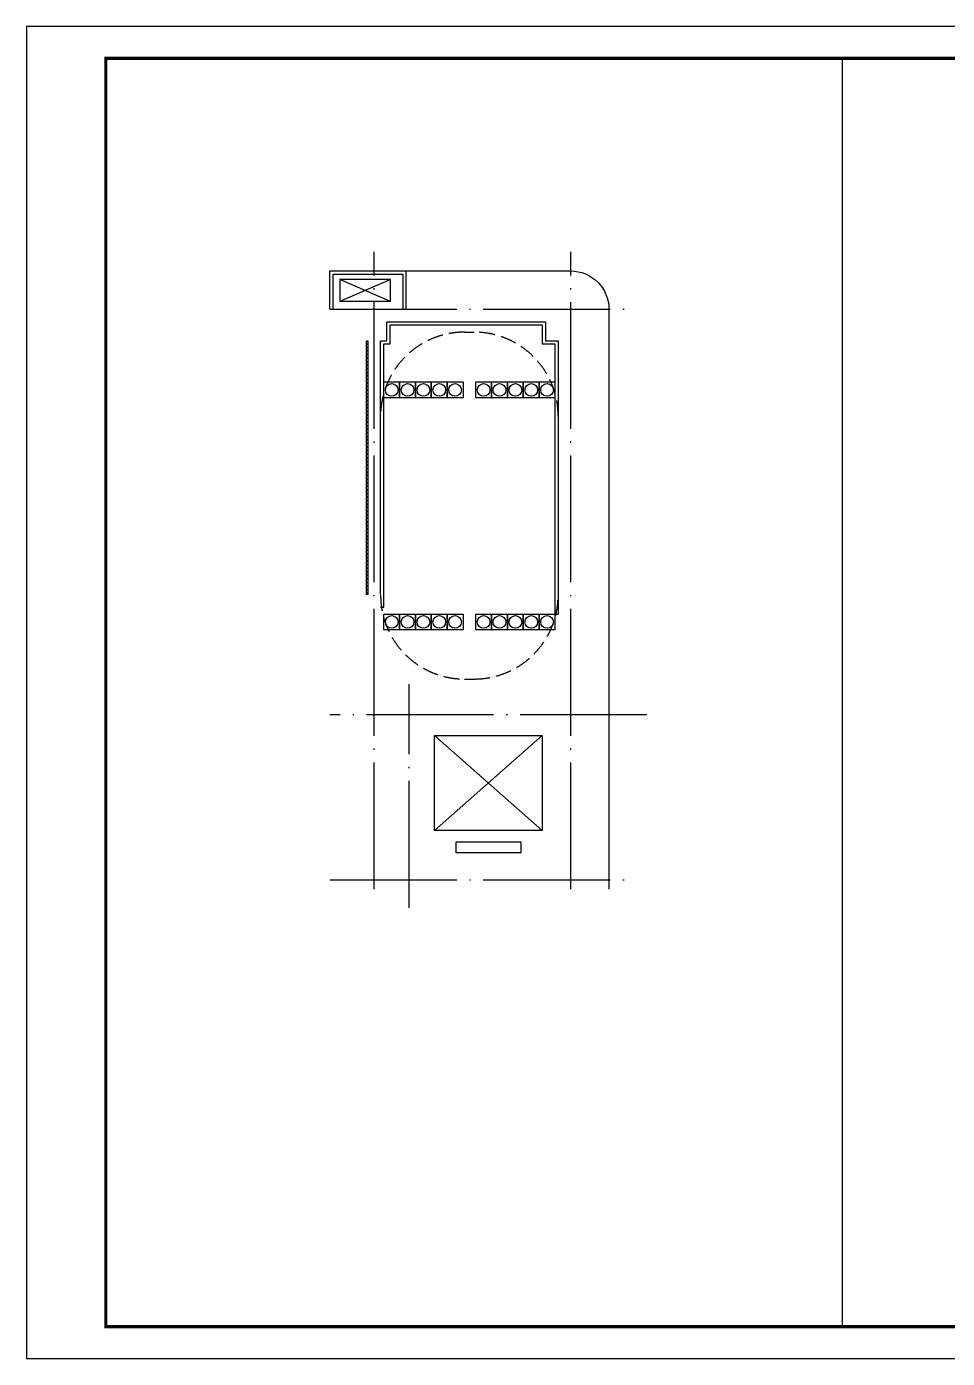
# Model space of a CAD drawing. Extents: x -1041549 to 749950, y -354245 to 17554.
# Drawn here: x -787870 to -773350, y -242952 to -221952 of the extents above; entities that cross this region are included whole.
import ezdxf

# ---------------------------------------------------------------- set-up
doc = ezdxf.new("R2010")
doc.units = 0
doc.header["$LTSCALE"] = 1000
doc.header["$MEASUREMENT"] = 0
doc.linetypes.add('DASH', pattern=[0.35, 0.25, -0.1])
doc.linetypes.add('DOTE', pattern=[2.42, 2, -0.2, 0.02, -0.2])
for name, color, linetype in [('AC', 252, 'Continuous'), ('DOTE', 1, 'Continuous'), ('EVTR', 2, 'Continuous'), ('K+T', 252, 'Continuous'), ('LATRINE', 6, 'Continuous'), ('PUB_TITLE', 4, 'Continuous'), ('楼梯大样$0$A_STAR_LIFT(电梯扶梯)', 1, 'Continuous')]:
    doc.layers.add(name, color=color, linetype=linetype)

# ---------------------------------------------------------------- blocks, each defined once
blk = doc.blocks.new('A$C545B6328')
at = {"layer": 'AC'}
for p, q in [((400, 450), (-400, 450)), ((-400, 450), (-400, 100)), ((400, 450), (-400, 100)), ((400, 100), (-400, 450)), ((400, 100), (400, 450)), ((400, 100), (-400, 100))]:
    blk.add_line(p, q, dxfattribs=at)
blk = doc.blocks.new('dhgmdghm')
at = {"layer": '楼梯大样$0$A_STAR_LIFT(电梯扶梯)'}
for points in [[(1368204, 5589), (1367954, 5589), (1367954, 5839), (1368204, 5839)], [(1368204, 5339), (1367954, 5339), (1367954, 5589), (1368204, 5589)], [(1368204, 5089), (1367954, 5089), (1367954, 5339), (1368204, 5339)], [(1368204, 4839), (1367954, 4839), (1367954, 5089), (1368204, 5089)], [(1368204, 4589), (1367954, 4589), (1367954, 4839), (1368204, 4839)]]:
    blk.add_lwpolyline(points, close=True, dxfattribs=at)
for centre in [(1368079, 5714), (1368079, 5464), (1368079, 5214), (1368079, 4964), (1368079, 4714)]:
    blk.add_circle(centre, 100, dxfattribs=at)

msp = doc.modelspace()

# ---------------------------------------------------------------- hatches: boundary and pattern name
h = msp.add_hatch()
h.set_pattern_fill('ANSI31', color=256, scale=25)
h.set_pattern_definition([(45, (-408062.13, -315730.843), (-28.0633004, 28.0633004), [])])
h.paths.add_polyline_path([(-782507.9, -226904.4), (-782487.9, -226904.4), (-782487.9, -230904.4), (-782507.9, -230904.4)])

# ---------------------------------------------------------------- linework, layer by layer
at = {"color": 8}
msp.add_line((-775011.4, -222451.7), (-775011.4, -242451.7), dxfattribs=at)
at = {"color": 2}
for p, q in [((-782287.9, -231104.4), (-782237.9, -231104.4)), ((-779537.9, -231214.4), (-779487.9, -231214.4))]:
    msp.add_line(p, q, dxfattribs=at)
msp.add_lwpolyline([(-783087.9, -225804.4), (-779287.9, -225804.4, -0.4142136), (-778687.9, -226404.4), (-778687.9, -235554.4)], format="xyb")
for points in [[(-782287.9, -230904.4), (-782287.9, -226904.4), (-782187.9, -226904.4), (-782187.9, -226604.4), (-779687.9, -226604.4), (-779687.9, -226904.4), (-779487.9, -226904.4), (-779487.9, -230914.4), (-779487.9, -231214.4)], [(-782237.9, -231108.6), (-782237.9, -226954.4), (-782137.9, -226954.4), (-782137.9, -226654.4), (-779737.9, -226654.4), (-779737.9, -226954.4), (-779537.9, -226954.4), (-779537.9, -230914.4), (-779537.9, -231214.4)]]:
    msp.add_lwpolyline(points, dxfattribs=at)
msp.add_lwpolyline([(-782507.9, -226904.4), (-782487.9, -226904.4), (-782487.9, -230904.4), (-782507.9, -230904.4)], close=True)
at = {"layer": 'DOTE', "linetype": 'DOTE'}
for p, q in [((-782387.9, -235554.4), (-782387.9, -225504.4)), ((-779287.9, -235554.4), (-779287.9, -225504.4)), ((-783087.9, -226404.4), (-778387.9, -226404.4)), ((-781837.9, -235845.3), (-781837.9, -232319)), ((-778087.9, -232804.4), (-783087.9, -232804.4)), ((-783087.9, -235404.4), (-778387.9, -235404.4))]:
    msp.add_line(p, q, dxfattribs=at)
at = {"layer": 'EVTR'}
for p, q in [((-781437.9, -234629.4), (-781437.9, -233129.4)), ((-781437.9, -233129.4), (-779737.9, -233129.4)), ((-781437.9, -234629.4), (-779737.9, -233129.4)), ((-781437.9, -233129.4), (-779737.9, -234629.4)), ((-779737.9, -233129.4), (-779737.9, -234629.4)), ((-779737.9, -234629.4), (-781437.9, -234629.4)), ((-781097.9, -234979.4), (-781097.9, -234804.4)), ((-781097.9, -234804.4), (-780077.9, -234804.4)), ((-780077.9, -234979.4), (-781097.9, -234979.4)), ((-780077.9, -234804.4), (-780077.9, -234979.4))]:
    msp.add_line(p, q, dxfattribs=at)
at = {"layer": 'K+T', "linetype": 'DASH'}
for p, q in [((-780962.9, -226769.4), (-780812.9, -226769.4)), ((-780962.9, -232239.4), (-780812.9, -232239.4))]:
    msp.add_line(p, q, dxfattribs=at)
for centre, start, end in [((-780962.9, -228094.4), 90, 180), ((-780812.9, -228094.4), 0, 90), ((-780962.9, -230914.4), 180, 270), ((-780812.9, -230914.4), 270, 0)]:
    msp.add_arc(centre, 1325, start, end, dxfattribs=at)
at = {"layer": 'LATRINE'}
for points in [[(-783087.9, -226404.4), (-783087.9, -225804.4), (-781887.9, -225804.4), (-781887.9, -226404.4)], [(-783037.9, -226404.4), (-783037.9, -225854.4), (-781937.9, -225854.4), (-781937.9, -226404.4)]]:
    msp.add_lwpolyline(points, dxfattribs=at)
at = {"layer": 'PUB_TITLE'}
msp.add_lwpolyline([(-787870.3, -242951.7), (-758170.3, -242951.7), (-758170.3, -221951.7), (-787870.3, -221951.7)], close=True, dxfattribs=at)
at = {"layer": 'PUB_TITLE', "const_width": 50}
msp.add_lwpolyline([(-786620.3, -242451.7), (-758670.3, -242451.7), (-758670.3, -222451.7), (-786620.3, -222451.7)], close=True, dxfattribs=at)

# ---------------------------------------------------------------- block references
msp.add_blockref('A$C545B6328', (-782531.7, -226387.2))
at = {"rotation": 270}
for p in [(-786827, 1140399.2), (-785377, 1140399.2), (-786827, 1136739.2), (-785377, 1136739.2)]:
    msp.add_blockref('dhgmdghm', p, dxfattribs=at)

doc.saveas('drawing.dxf')
